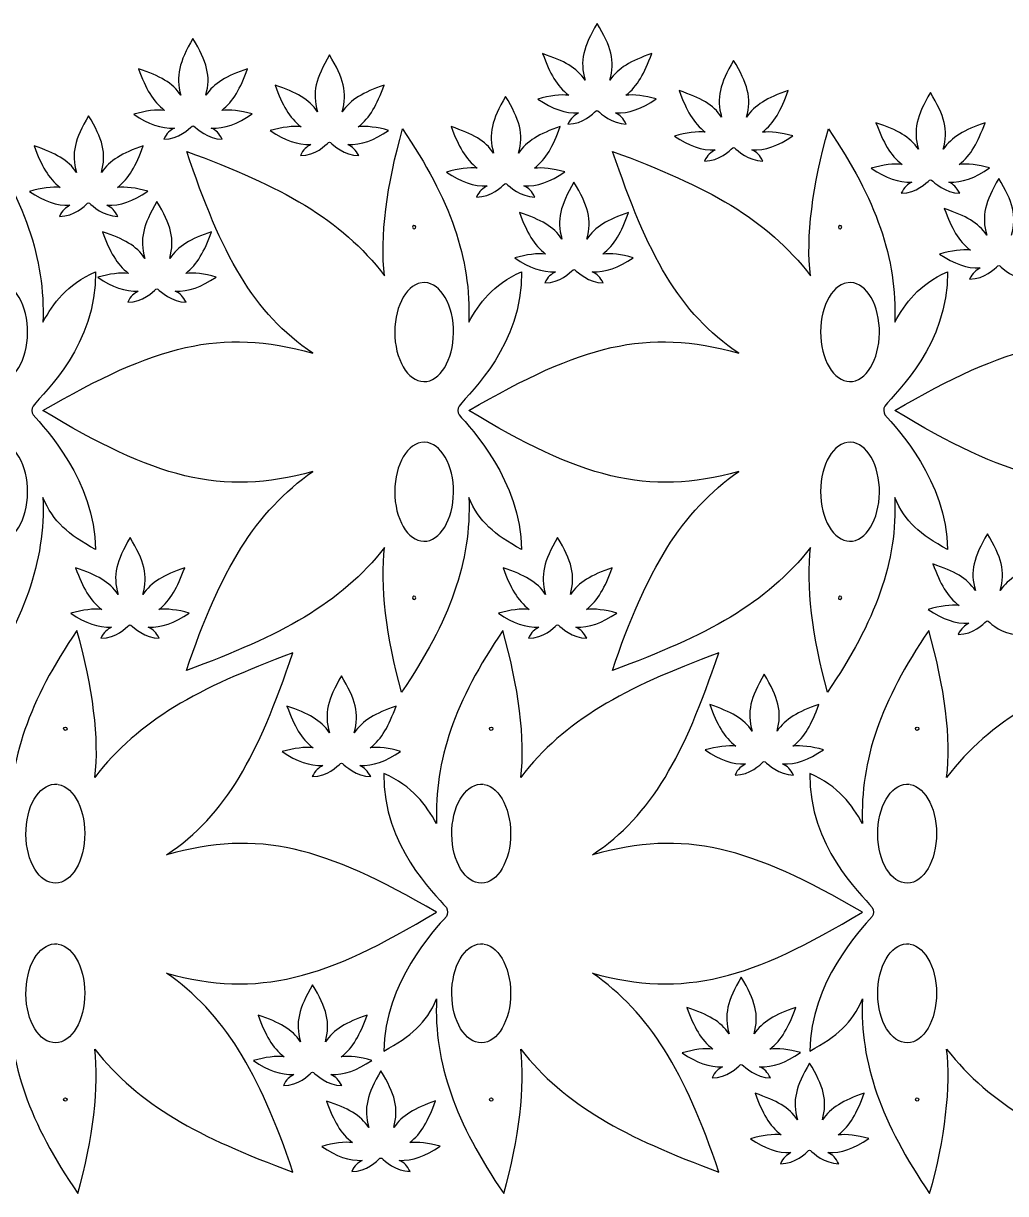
# Model space of a CAD drawing. Extents: x 21 to 5633, y 5 to 1405.
# Drawn here: x 1535 to 2710, y 5 to 1405 of the extents above; entities that cross this region are included whole.
import ezdxf

# ---------------------------------------------------------------- set-up
doc = ezdxf.new("R2010")
doc.units = 0
doc.layers.add('mascara_plano_de_corte', color=7, linetype='CONTINUOUS')

msp = doc.modelspace()

# ---------------------------------------------------------------- linework, layer by layer
at = {"layer": 'mascara_plano_de_corte', "color": 7}
for points in [[(2221.651944, 1404.779841)], [(1738.112957, 1386.677841)], [(1901.468952, 1367.076842)], [(2385.00794, 1360.541842)], [(2112.233947, 1317.494843)], [(2620.483934, 1322.115843)], [(1613.22696, 1294.392844)], [(2702.249932, 1219.431846)], [(2193.999945, 1214.810846)], [(1694.991958, 1191.709846)], [(1558.628961, 941.877852)], [(2068.229948, 941.877852)], [(2577.831936, 941.877852)], [(1662.866958, 789.795856)], [(2174.386946, 789.795856)], [(2688.604933, 794.416856)], [(1915.772952, 624.36186)], [(2029.522949, 341.967867)], [(2539.124937, 341.967867)], [(1881.210953, 254.79187)], [(2394.08194, 264.033869)], [(1962.979951, 152.107872)]]:
    msp.add_lwpolyline(points, close=True, dxfattribs=at)
for points in [[(2421.585939, 626.25986), (2421.585939, 626.25986), (2421.589939, 626.25986)], [(2475.847938, 161.349872), (2475.847938, 161.349872), (2475.847938, 161.345872)]]:
    msp.add_lwpolyline(points, dxfattribs=at)
for points in [[(2221.651944, 1404.779841), (2205.249945, 1376.408842), (2200.733945, 1360.220842), (2207.265945, 1336.865843)], [(2237.007944, 1336.865843), (2243.437944, 1359.963842), (2238.491944, 1376.967842), (2221.651944, 1404.779841)], [(1738.112957, 1386.677841), (1721.710957, 1358.306842), (1717.194957, 1342.115842), (1723.726957, 1318.759843)], [(1753.468956, 1318.759843), (1759.897956, 1341.861842), (1754.952956, 1358.865842), (1738.112957, 1386.677841)], [(1901.468952, 1367.076842), (1885.065953, 1338.705843), (1880.550953, 1322.513843), (1887.085953, 1299.158844)], [(1916.827952, 1299.158844), (1923.257952, 1322.259843), (1918.308952, 1339.259843), (1901.468952, 1367.076842)], [(2207.265945, 1336.865843), (2197.151945, 1351.967842), (2182.448945, 1359.853842), (2156.507946, 1368.615842)], [(2156.507946, 1368.615842), (2165.405946, 1344.498842), (2173.339946, 1330.021843), (2187.784945, 1318.810843)], [(2287.042943, 1368.674842), (2261.714943, 1360.115842), (2247.097944, 1351.310842), (2237.007944, 1336.865843)], [(2256.101944, 1318.810843), (2270.335943, 1329.986843), (2278.214943, 1344.740842), (2287.042943, 1368.674842)], [(2385.00794, 1360.541842), (2368.604941, 1332.170843), (2364.089941, 1315.978843), (2370.620941, 1292.623844)], [(2400.36694, 1292.623844), (2406.79294, 1315.724843), (2401.84794, 1332.724843), (2385.00794, 1360.541842)], [(1723.726957, 1318.759843), (1713.616957, 1333.865843), (1698.909958, 1341.752842), (1672.972958, 1350.513842)], [(1672.972958, 1350.513842), (1681.866958, 1326.396843), (1689.800958, 1311.916843), (1704.245957, 1300.705843)], [(1803.503955, 1350.568842), (1778.175956, 1342.013842), (1763.558956, 1333.209843), (1753.468956, 1318.759843)], [(1772.562956, 1300.705843), (1786.800955, 1311.884843), (1794.675955, 1326.634843), (1803.503955, 1350.568842)], [(1887.085953, 1299.158844), (1876.972953, 1314.259843), (1862.265953, 1322.146843), (1836.327954, 1330.912843)], [(1836.327954, 1330.912843), (1845.222954, 1306.795843), (1853.155954, 1292.314844), (1867.604953, 1281.103844)], [(1966.862951, 1330.967843), (1941.534951, 1322.408843), (1926.913952, 1313.603843), (1916.827952, 1299.158844)], [(1935.917952, 1281.103844), (1950.155951, 1292.279844), (1958.034951, 1307.033843), (1966.862951, 1330.967843)], [(2112.233947, 1317.494843), (2095.831948, 1289.123844), (2091.315948, 1272.931844), (2097.847948, 1249.576845)], [(2127.589947, 1249.576845), (2134.019947, 1272.677844), (2129.073947, 1289.677844), (2112.233947, 1317.494843)], [(2187.784945, 1318.810843), (2178.354946, 1320.088843), (2164.843946, 1318.299843), (2150.866946, 1314.302843)], [(2292.460943, 1314.541843), (2278.753943, 1318.459843), (2265.382943, 1319.947843), (2256.101944, 1318.810843)], [(2370.620941, 1292.623844), (2360.511941, 1307.728843), (2345.804941, 1315.611843), (2319.866942, 1324.377843)], [(2319.866942, 1324.377843), (2328.761942, 1300.259843), (2336.694942, 1285.779844), (2351.144941, 1274.568844)], [(2450.401939, 1324.431843), (2425.069939, 1315.873843), (2410.45294, 1307.068843), (2400.36694, 1292.623844)], [(2419.45694, 1274.568844), (2433.694939, 1285.748844), (2441.573939, 1300.498843), (2450.401939, 1324.431843)], [(2620.483934, 1322.115843), (2604.081935, 1293.744844), (2599.565935, 1277.552844), (2606.097935, 1254.197845)], [(2635.839934, 1254.197845), (2642.269934, 1277.299844), (2637.323934, 1294.299844), (2620.483934, 1322.115843)], [(1704.245957, 1300.705843), (1694.815958, 1301.982843), (1681.308958, 1300.193843), (1667.327958, 1296.201844)], [(1808.921955, 1296.439844), (1795.218955, 1300.357843), (1781.843955, 1301.845843), (1772.562956, 1300.705843)], [(2150.866946, 1314.302843), (2168.546946, 1302.275843), (2183.444945, 1297.052844), (2199.413945, 1297.634844)], [(2243.519944, 1297.634844), (2259.690944, 1296.951844), (2274.632943, 1302.420843), (2292.460943, 1314.541843)], [(1613.22696, 1294.392844), (1596.82396, 1266.021844), (1592.30896, 1249.830845), (1598.83996, 1226.474845)], [(1628.581959, 1226.474845), (1635.011959, 1249.576845), (1630.065959, 1266.576844), (1613.22696, 1294.392844)], [(1667.327958, 1296.201844), (1685.011958, 1284.174844), (1699.905958, 1278.951844), (1715.878957, 1279.533844)], [(1759.983956, 1279.533844), (1776.151956, 1278.849844), (1791.093955, 1284.314844), (1808.921955, 1296.439844)], [(2186.800945, 1284.361844), (2205.187945, 1284.252844), (2216.737945, 1297.021844), (2220.550944, 1300.107843)], [(2199.413945, 1297.634844), (2194.726945, 1294.974844), (2190.019945, 1291.717844), (2186.800945, 1284.361844)], [(2220.550944, 1300.107843), (2221.175944, 1300.537843), (2222.159944, 1300.506843), (2222.737944, 1300.107843)], [(2222.737944, 1300.107843), (2226.159944, 1297.131844), (2239.390944, 1284.537844), (2256.636944, 1284.361844)], [(2256.636944, 1284.361844), (2252.804944, 1291.306844), (2249.722944, 1294.998844), (2243.519944, 1297.634844)], [(1479.339963, 1278.529844), (1536.538962, 1194.435846), (1561.374961, 1123.584848), (1558.604961, 1047.63185)], [(1703.261957, 1266.259844), (1721.647957, 1266.146844), (1733.198957, 1278.920844), (1737.011957, 1282.002844)], [(1715.878957, 1279.533844), (1711.190957, 1276.873844), (1706.479957, 1273.615844), (1703.261957, 1266.259844)], [(1737.011957, 1282.002844), (1737.636957, 1282.431844), (1738.624957, 1282.404844), (1739.202957, 1282.002844)], [(1739.202957, 1282.002844), (1742.620956, 1279.029844), (1755.851956, 1266.431844), (1773.101956, 1266.259844)], [(1773.101956, 1266.259844), (1769.265956, 1273.205844), (1766.183956, 1276.892844), (1759.983956, 1279.533844)], [(1867.604953, 1281.103844), (1858.171954, 1282.381844), (1844.663954, 1280.592844), (1830.683954, 1276.595844)], [(1830.683954, 1276.595844), (1848.366954, 1264.568844), (1863.265953, 1259.349845), (1879.233953, 1259.931845)], [(1923.339952, 1259.931845), (1939.507952, 1259.248845), (1954.452951, 1264.713844), (1972.276951, 1276.838844)], [(1972.276951, 1276.838844), (1958.573951, 1280.752844), (1945.202951, 1282.244844), (1935.917952, 1281.103844)], [(1967.503951, 1102.943848), (1961.433951, 1147.802847), (1969.940951, 1212.045846), (1988.93795, 1278.529844)], [(1988.93795, 1278.529844), (2046.136949, 1194.435846), (2070.976948, 1123.584848), (2068.206948, 1047.63185)], [(2097.847948, 1249.576845), (2087.737948, 1264.681844), (2073.030948, 1272.568844), (2047.093949, 1281.330844)], [(2047.093949, 1281.330844), (2055.987949, 1257.213845), (2063.921948, 1242.732845), (2078.366948, 1231.521845)], [(2177.624946, 1281.384844), (2152.296946, 1272.826844), (2137.679947, 1264.021844), (2127.589947, 1249.576845)], [(2146.683946, 1231.521845), (2160.921946, 1242.701845), (2168.796946, 1257.451845), (2177.624946, 1281.384844)], [(2351.144941, 1274.568844), (2341.710941, 1275.845844), (2328.202942, 1274.056844), (2314.222942, 1270.064844)], [(2455.815939, 1270.302844), (2442.112939, 1274.217844), (2428.737939, 1275.709844), (2419.45694, 1274.568844)], [(2477.104938, 1102.943848), (2471.034938, 1147.802847), (2479.542938, 1212.045846), (2498.538938, 1278.529844)], [(2498.538938, 1278.529844), (2555.737936, 1194.435846), (2580.573935, 1123.584848), (2577.808936, 1047.63185)], [(2606.097935, 1254.197845), (2595.987935, 1269.302844), (2581.280935, 1277.185844), (2555.343936, 1285.951844)], [(2555.343936, 1285.951844), (2564.237936, 1261.834844), (2572.171936, 1247.353845), (2586.616935, 1236.142845)], [(2685.874933, 1286.006844), (2660.546933, 1277.447844), (2645.929934, 1268.642844), (2635.839934, 1254.197845)], [(2654.933934, 1236.142845), (2669.167933, 1247.318845), (2677.046933, 1262.072844), (2685.874933, 1286.006844)], [(1866.620953, 1246.658845), (1885.003953, 1246.545845), (1896.558953, 1259.314845), (1900.370952, 1262.400844)], [(1879.233953, 1259.931845), (1874.546953, 1257.271845), (1869.839953, 1254.009845), (1866.620953, 1246.658845)], [(1900.370952, 1262.400844), (1900.995952, 1262.830844), (1901.979952, 1262.802844), (1902.558952, 1262.400844)], [(1902.558952, 1262.400844), (1905.979952, 1259.424845), (1919.206952, 1246.830845), (1936.456952, 1246.658845)], [(1936.456952, 1246.658845), (1932.624952, 1253.603845), (1929.538952, 1257.291845), (1923.339952, 1259.931845)], [(2314.222942, 1270.064844), (2331.905942, 1258.037845), (2346.804941, 1252.814845), (2362.772941, 1253.396845)], [(2406.87894, 1253.396845), (2423.046939, 1252.713845), (2437.991939, 1258.177845), (2455.815939, 1270.302844)], [(1598.83996, 1226.474845), (1588.72996, 1241.580845), (1574.022961, 1249.463845), (1548.081961, 1258.228845)], [(1548.081961, 1258.228845), (1556.979961, 1234.111845), (1564.913961, 1219.631846), (1579.358961, 1208.420846)], [(1678.616958, 1258.283845), (1653.288959, 1249.724845), (1638.671959, 1240.920845), (1628.581959, 1226.474845)], [(1647.675959, 1208.420846), (1661.909958, 1219.595846), (1669.788958, 1234.349845), (1678.616958, 1258.283845)], [(1881.644953, 1010.299851), (1809.808955, 1058.38585), (1772.304956, 1128.330848), (1730.624957, 1251.693845)], [(1730.624957, 1251.693845), (1845.327954, 1209.381846), (1914.187952, 1171.650847), (1967.503951, 1102.943848)], [(2391.24194, 1010.299851), (2319.409942, 1058.38585), (2281.901943, 1128.330848), (2240.226944, 1251.693845)], [(2240.226944, 1251.693845), (2354.929941, 1209.381846), (2423.788939, 1171.650847), (2477.104938, 1102.943848)], [(2350.155941, 1240.123845), (2368.542941, 1240.009845), (2380.09394, 1252.783845), (2383.90994, 1255.865845)], [(2362.772941, 1253.396845), (2358.085941, 1250.736845), (2353.378941, 1247.478845), (2350.155941, 1240.123845)], [(2383.90994, 1255.865845), (2384.53494, 1256.295845), (2385.51994, 1256.267845), (2386.09794, 1255.865845)], [(2386.09794, 1255.865845), (2389.51994, 1252.888845), (2402.74594, 1240.295845), (2419.99594, 1240.123845)], [(2419.99594, 1240.123845), (2416.16394, 1247.068845), (2413.07794, 1250.756845), (2406.87894, 1253.396845)], [(2078.366948, 1231.521845), (2068.937948, 1232.799845), (2055.429949, 1231.009845), (2041.448949, 1227.017845)], [(2183.042945, 1227.256845), (2169.339946, 1231.170845), (2155.964946, 1232.662845), (2146.683946, 1231.521845)], [(2586.616935, 1236.142845), (2577.187936, 1237.420845), (2563.679936, 1235.631845), (2549.698936, 1231.634845)], [(2549.698936, 1231.634845), (2567.382936, 1219.611846), (2582.276935, 1214.388846), (2598.249935, 1214.970846)], [(2642.354934, 1214.970846), (2658.522934, 1214.287846), (2673.464933, 1219.752846), (2691.292933, 1231.877845)], [(2691.292933, 1231.877845), (2677.589933, 1235.791845), (2664.214933, 1237.283845), (2654.933934, 1236.142845)], [(2041.448949, 1227.017845), (2059.132949, 1214.990846), (2074.026948, 1209.767846), (2089.999948, 1210.349846)], [(2134.104947, 1210.349846), (2150.272946, 1209.666846), (2165.214946, 1215.131846), (2183.042945, 1227.256845)], [(2619.382935, 1217.439846), (2620.007934, 1217.869846), (2620.995934, 1217.842846), (2621.573934, 1217.439846)], [(2702.249932, 1219.431846), (2685.847933, 1191.056846), (2681.331933, 1174.869847), (2687.862933, 1151.513847)], [(2717.608932, 1151.513847), (2724.034932, 1174.615847), (2719.089932, 1191.615846), (2702.249932, 1219.431846)], [(1579.358961, 1208.420846), (1569.929961, 1209.697846), (1556.421961, 1207.908846), (1542.440961, 1203.912846)], [(1542.440961, 1203.912846), (1560.124961, 1191.888846), (1575.019961, 1186.666846), (1590.98796, 1187.248846)], [(1635.097959, 1187.248846), (1651.265959, 1186.564846), (1666.206958, 1192.029846), (1684.034958, 1204.154846)], [(1684.034958, 1204.154846), (1670.331958, 1208.068846), (1656.956959, 1209.560846), (1647.675959, 1208.420846)], [(2077.382948, 1197.076846), (2095.769948, 1196.963846), (2107.319947, 1209.736846), (2111.132947, 1212.818846)], [(2089.999948, 1210.349846), (2085.312948, 1207.689846), (2080.601948, 1204.431846), (2077.382948, 1197.076846)], [(2111.132947, 1212.818846), (2111.757947, 1213.248846), (2112.745947, 1213.220846), (2113.323947, 1212.818846)], [(2113.323947, 1212.818846), (2116.741947, 1209.842846), (2129.972947, 1197.248846), (2147.222946, 1197.076846)], [(2147.222946, 1197.076846), (2143.386946, 1204.021846), (2140.304946, 1207.709846), (2134.104947, 1210.349846)], [(2193.999945, 1214.810846), (2177.597946, 1186.439846), (2173.081946, 1170.248847), (2179.616946, 1146.892847)], [(2209.358945, 1146.892847), (2215.788945, 1169.994847), (2210.839945, 1186.994846), (2193.999945, 1214.810846)], [(2585.632935, 1201.697846), (2604.019935, 1201.584846), (2615.569935, 1214.353846), (2619.382935, 1217.439846)], [(2598.249935, 1214.970846), (2593.562935, 1212.310846), (2588.851935, 1209.049846), (2585.632935, 1201.697846)], [(2621.573934, 1217.439846), (2624.991934, 1214.463846), (2638.222934, 1201.869846), (2655.472934, 1201.697846)], [(2655.472934, 1201.697846), (2651.636934, 1208.642846), (2648.554934, 1212.330846), (2642.354934, 1214.970846)], [(1578.374961, 1173.974847), (1596.76196, 1173.861847), (1608.31296, 1186.631846), (1612.12496, 1189.717846)], [(1612.12496, 1189.717846), (1612.74996, 1190.146846), (1613.73396, 1190.119846), (1614.31596, 1189.717846)], [(1614.31596, 1189.717846), (1617.73396, 1186.740846), (1630.964959, 1174.146847), (1648.214959, 1173.974847)], [(1694.991958, 1191.709846), (1678.589958, 1163.334847), (1674.073958, 1147.146847), (1680.604958, 1123.791848)], [(1710.351957, 1123.791848), (1716.776957, 1146.892847), (1711.831957, 1163.892847), (1694.991958, 1191.709846)], [(1590.98796, 1187.248846), (1586.30496, 1184.588846), (1581.59396, 1181.326846), (1578.374961, 1173.974847)], [(1648.214959, 1173.974847), (1644.378959, 1180.920846), (1641.296959, 1184.607846), (1635.097959, 1187.248846)], [(2179.616946, 1146.892847), (2169.503946, 1161.998847), (2154.796946, 1169.881847), (2128.858947, 1178.646847)], [(2128.858947, 1178.646847), (2137.753947, 1154.529847), (2145.687946, 1140.049847), (2160.136946, 1128.838848)], [(2259.394944, 1178.701847), (2234.062944, 1170.142847), (2219.444945, 1161.338847), (2209.358945, 1146.892847)], [(2228.448944, 1128.838848), (2242.687944, 1140.017847), (2250.565944, 1154.767847), (2259.394944, 1178.701847)], [(2687.862933, 1151.513847), (2677.753933, 1166.615847), (2663.046933, 1174.502847), (2637.108934, 1183.267846)], [(2637.108934, 1183.267846), (2646.003934, 1159.146847), (2653.937934, 1144.670847), (2668.386933, 1133.459848)], [(2002.50795, 1163.158847), (2001.40595, 1163.045847), (2000.59795, 1162.064847), (2000.70295, 1160.959847)], [(2004.72295, 1161.318847), (2004.63295, 1162.424847), (2003.66395, 1163.248847), (2002.55895, 1163.162847)], [(2512.108937, 1163.158847), (2511.003937, 1163.045847), (2510.198937, 1162.064847), (2510.304937, 1160.959847)], [(2514.323937, 1161.318847), (2514.229937, 1162.424847), (2513.265937, 1163.248847), (2512.159937, 1163.162847)], [(1680.604958, 1123.791848), (1670.495958, 1138.892848), (1655.788959, 1146.779847), (1629.851959, 1155.545847)], [(1629.851959, 1155.545847), (1638.745959, 1131.424848), (1646.679959, 1116.947848), (1661.128958, 1105.736848)], [(1760.382956, 1155.599847), (1735.054957, 1147.041847), (1720.437957, 1138.236848), (1710.351957, 1123.791848)], [(1729.440957, 1105.736848), (1743.679956, 1116.912848), (1751.558956, 1131.666848), (1760.382956, 1155.599847)], [(2000.70295, 1160.959847), (2000.80895, 1159.853847), (2001.78495, 1159.041847), (2002.89095, 1159.142847)], [(2002.89095, 1159.142847), (2003.99595, 1159.240847), (2004.81595, 1160.213847), (2004.72295, 1161.318847)], [(2510.304937, 1160.959847), (2510.409937, 1159.853847), (2511.386937, 1159.041847), (2512.491937, 1159.142847)], [(2512.491937, 1159.142847), (2513.597937, 1159.240847), (2514.413937, 1160.213847), (2514.323937, 1161.318847)], [(2668.386933, 1133.459848), (2658.952934, 1134.736848), (2645.444934, 1132.947848), (2631.464934, 1128.951848)], [(2160.136946, 1128.838848), (2150.702946, 1130.115848), (2137.194947, 1128.326848), (2123.214947, 1124.330848)], [(2123.214947, 1124.330848), (2140.897946, 1112.306848), (2155.796946, 1107.084848), (2171.765946, 1107.666848)], [(2215.870945, 1107.666848), (2232.038944, 1106.982848), (2246.983944, 1112.447848), (2264.808943, 1124.572848)], [(2264.808943, 1124.572848), (2251.104944, 1128.486848), (2237.729944, 1129.978848), (2228.448944, 1128.838848)], [(2631.464934, 1128.951848), (2649.147934, 1116.924848), (2664.046933, 1111.705848), (2680.015933, 1112.287848)], [(1621.733959, 1107.627848), (1622.261959, 1020.18585), (1561.526961, 965.248852), (1546.858961, 947.111852)], [(1558.604961, 1047.63185), (1571.257961, 1069.924849), (1586.75796, 1092.318849), (1621.733959, 1107.627848)], [(1661.128958, 1105.736848), (1651.694959, 1107.013848), (1638.187959, 1105.224848), (1624.206959, 1101.228848)], [(1765.800956, 1101.470848), (1752.097956, 1105.384848), (1738.722957, 1106.877848), (1729.440957, 1105.736848)], [(2131.335947, 1107.627848), (2131.862947, 1020.18585), (2071.128948, 965.248852), (2056.460949, 947.111852)], [(2068.206948, 1047.63185), (2080.854948, 1069.924849), (2096.358948, 1092.318849), (2131.335947, 1107.627848)], [(2159.151946, 1094.392849), (2177.534946, 1094.279849), (2189.089945, 1107.052848), (2192.901945, 1110.134848)], [(2171.765946, 1107.666848), (2167.077946, 1105.006848), (2162.370946, 1101.744848), (2159.151946, 1094.392849)], [(2192.901945, 1110.134848), (2193.526945, 1110.564848), (2194.511945, 1110.537848), (2195.089945, 1110.134848)], [(2195.089945, 1110.134848), (2198.511945, 1107.158848), (2211.737945, 1094.564849), (2228.987944, 1094.392849)], [(2228.987944, 1094.392849), (2225.155944, 1101.338848), (2222.069944, 1105.025848), (2215.870945, 1107.666848)], [(2640.937934, 1107.627848), (2641.464934, 1020.18585), (2580.726935, 965.248852), (2566.062936, 947.111852)], [(2577.808936, 1047.63185), (2590.456935, 1069.924849), (2605.956935, 1092.318849), (2640.937934, 1107.627848)], [(2667.397933, 1099.009849), (2685.784933, 1098.900849), (2697.335933, 1111.670848), (2701.151932, 1114.756848)], [(2680.015933, 1112.287848), (2675.327933, 1109.627848), (2670.616933, 1106.365848), (2667.397933, 1099.009849)], [(2701.151932, 1114.756848), (2701.776932, 1115.185848), (2702.761932, 1115.158848), (2703.339932, 1114.756848)], [(2703.339932, 1114.756848), (2706.757932, 1111.779848), (2719.987932, 1099.185849), (2737.237932, 1099.009849)], [(1540.159961, 1040.46385), (1538.565962, 1072.912849), (1521.710962, 1097.107849), (1502.425962, 1094.623849)], [(1624.206959, 1101.228848), (1641.890959, 1089.201849), (1656.788959, 1083.982849), (1672.757958, 1084.564849)], [(1716.862957, 1084.564849), (1733.030957, 1083.877849), (1747.976956, 1089.345849), (1765.800956, 1101.470848)], [(2011.16395, 1094.494849), (1991.92595, 1091.209849), (1977.870951, 1062.385849), (1979.702951, 1029.97085)], [(2049.761949, 1040.46785), (2048.167949, 1072.916849), (2031.308949, 1097.107849), (2012.02695, 1094.623849)], [(2520.765937, 1094.494849), (2501.526937, 1091.209849), (2487.468938, 1062.385849), (2489.300938, 1029.97085)], [(2559.362936, 1040.46385), (2557.769936, 1072.912849), (2540.909936, 1097.107849), (2521.628937, 1094.623849)], [(1660.140958, 1071.287849), (1678.526958, 1071.177849), (1690.077958, 1083.947849), (1693.894958, 1087.033849)], [(1672.757958, 1084.564849), (1668.069958, 1081.904849), (1663.358958, 1078.642849), (1660.140958, 1071.287849)], [(1693.894958, 1087.033849), (1694.519958, 1087.463849), (1695.503958, 1087.435849), (1696.081958, 1087.033849)], [(1696.081958, 1087.033849), (1699.499958, 1084.056849), (1712.729957, 1071.463849), (1729.979957, 1071.287849)], [(1729.979957, 1071.287849), (1726.147957, 1078.236849), (1723.062957, 1081.924849), (1716.862957, 1084.564849)], [(1508.226962, 976.599852), (1527.491962, 979.486852), (1541.757961, 1008.013851), (1540.159961, 1040.46385)], [(1558.628961, 941.877852), (1693.565958, 1019.888851), (1770.562956, 1041.36985), (1881.644953, 1010.299851)], [(2017.82795, 976.599852), (2037.093949, 979.486852), (2051.354949, 1008.013851), (2049.761949, 1040.46785)], [(2068.229948, 941.877852), (2203.167945, 1019.888851), (2280.163943, 1041.36985), (2391.24194, 1010.299851)], [(2527.429937, 976.599852), (2546.690936, 979.486852), (2560.956936, 1008.013851), (2559.362936, 1040.46385)], [(2577.831936, 941.877852), (2712.769932, 1019.888851), (2789.76593, 1041.36985), (2900.843927, 1010.299851)], [(1979.702951, 1029.97085), (1981.53495, 997.556851), (1998.56595, 973.717852), (2017.82795, 976.599852)], [(2489.300938, 1029.97085), (2491.132938, 997.556851), (2508.167937, 973.717852), (2527.429937, 976.599852)], [(1546.858961, 947.111852), (1544.812961, 944.138852), (1544.948961, 939.451853), (1546.858961, 936.701853)], [(1881.644953, 868.842854), (1771.772956, 838.267855), (1690.913958, 861.795854), (1558.628961, 941.877852)], [(2056.460949, 947.111852), (2054.413949, 944.138852), (2054.550949, 939.451853), (2056.460949, 936.701853)], [(2391.24194, 868.842854), (2281.374943, 838.267855), (2200.515945, 861.795854), (2068.229948, 941.877852)], [(2566.062936, 947.111852), (2564.011936, 944.138852), (2564.147936, 939.451853), (2566.062936, 936.701853)], [(2900.843927, 868.842854), (2790.97693, 838.267855), (2710.116932, 861.795854), (2577.831936, 941.877852)], [(1546.858961, 936.701853), (1561.011961, 920.435853), (1620.905959, 857.517855), (1621.733959, 775.482857)], [(2056.460949, 936.701853), (2070.608948, 920.435853), (2130.507947, 857.517855), (2131.335947, 775.482857)], [(2566.062936, 936.701853), (2580.210935, 920.435853), (2640.108934, 857.517855), (2640.937934, 775.482857)], [(1540.159961, 849.513855), (1538.565962, 881.963854), (1521.710962, 906.154853), (1502.425962, 903.670853)], [(2011.16395, 903.541853), (1991.92595, 900.256853), (1977.870951, 871.431854), (1979.702951, 839.017855)], [(2049.761949, 849.513855), (2048.167949, 881.963854), (2031.308949, 906.154853), (2012.02695, 903.670853)], [(2520.765937, 903.541853), (2501.526937, 900.256853), (2487.468938, 871.431854), (2489.300938, 839.017855)], [(2559.362936, 849.513855), (2557.769936, 881.963854), (2540.909936, 906.154853), (2521.628937, 903.670853)], [(1730.362957, 630.88186), (1771.062956, 751.342857), (1812.933955, 820.861855), (1881.644953, 868.842854)], [(2239.960944, 630.88186), (2280.659943, 751.342857), (2322.534942, 820.861855), (2391.24194, 868.842854)], [(1508.226962, 785.646856), (1527.491962, 788.533856), (1541.757961, 817.064856), (1540.159961, 849.513855)], [(2017.82795, 785.646856), (2037.093949, 788.533856), (2051.354949, 817.064856), (2049.761949, 849.513855)], [(2527.429937, 785.646856), (2546.690936, 788.533856), (2560.956936, 817.064856), (2559.362936, 849.513855)], [(1558.604961, 837.865855), (1561.858961, 760.967857), (1535.862962, 689.896859), (1478.198963, 605.119861)], [(1621.733959, 775.482857), (1588.69896, 793.713856), (1571.159961, 808.381856), (1558.604961, 837.865855)], [(1979.702951, 839.017855), (1981.53495, 806.603856), (1998.56595, 782.763856), (2017.82795, 785.646856)], [(2068.206948, 837.865855), (2071.456948, 760.967857), (2045.460949, 689.896859), (1987.79695, 605.119861)], [(2131.335947, 775.482857), (2098.300948, 793.713856), (2080.757948, 808.381856), (2068.206948, 837.865855)], [(2489.300938, 839.017855), (2491.132938, 806.603856), (2508.167937, 782.763856), (2527.429937, 785.646856)], [(2577.808936, 837.865855), (2581.058935, 760.967857), (2555.062936, 689.896859), (2497.397938, 605.119861)], [(2640.937934, 775.482857), (2607.901935, 793.713856), (2590.358935, 808.381856), (2577.808936, 837.865855)], [(1662.866958, 789.795856), (1646.464959, 761.424857), (1641.948959, 745.232857), (1648.479959, 721.877858)], [(1678.222958, 721.877858), (1684.651958, 744.978857), (1679.706958, 761.982857), (1662.866958, 789.795856)], [(2174.386946, 789.795856), (2157.983946, 761.424857), (2153.464946, 745.232857), (2159.999946, 721.877858)], [(2189.741945, 721.877858), (2196.171945, 744.978857), (2191.222945, 761.982857), (2174.386946, 789.795856)], [(2688.604933, 794.416856), (2672.202933, 766.045857), (2667.687933, 749.853857), (2674.218933, 726.498858)], [(2703.964932, 726.498858), (2710.390932, 749.599857), (2705.444932, 766.599857), (2688.604933, 794.416856)], [(1967.503951, 778.045857), (1914.347952, 710.330858), (1844.187954, 672.865859), (1730.362957, 630.88186)], [(1987.79695, 605.119861), (1969.175951, 670.291859), (1962.089951, 733.896858), (1967.503951, 778.045857)], [(2477.104938, 778.045857), (2423.948939, 710.330858), (2353.788941, 672.865859), (2239.960944, 630.88186)], [(2497.397938, 605.119861), (2478.776938, 670.291859), (2471.690938, 733.896858), (2477.104938, 778.045857)], [(2674.218933, 726.498858), (2664.108933, 741.603857), (2649.401934, 749.486857), (2623.464934, 758.252857)], [(2623.464934, 758.252857), (2632.358934, 734.134858), (2640.292934, 719.654858), (2654.741934, 708.443858)], [(2753.999931, 758.306857), (2728.667932, 749.748857), (2714.050932, 740.943857), (2703.964932, 726.498858)], [(1648.479959, 721.877858), (1638.370959, 736.982858), (1623.663959, 744.869857), (1597.72296, 753.631857)], [(1597.72296, 753.631857), (1606.62096, 729.513858), (1614.55496, 715.033858), (1628.999959, 703.822858)], [(1728.257957, 753.685857), (1702.929957, 745.131857), (1688.312958, 736.326858), (1678.222958, 721.877858)], [(1697.315958, 703.822858), (1711.550957, 715.002858), (1719.429957, 729.752858), (1728.257957, 753.685857)], [(2159.999946, 721.877858), (2149.886946, 736.982858), (2135.183947, 744.869857), (2109.241947, 753.631857)], [(2109.241947, 753.631857), (2118.140947, 729.513858), (2126.073947, 715.033858), (2140.519946, 703.822858)], [(2239.776944, 753.685857), (2214.448945, 745.131857), (2199.831945, 736.326858), (2189.741945, 721.877858)], [(2208.831945, 703.822858), (2223.069944, 715.002858), (2230.948944, 729.752858), (2239.776944, 753.685857)], [(2002.50795, 719.670858), (2001.40595, 719.560858), (2000.59795, 718.576858), (2000.70295, 717.470858)], [(2000.70295, 717.470858), (2000.80895, 716.369858), (2001.78495, 715.556858), (2002.89095, 715.654858)], [(2004.72295, 717.830858), (2004.63295, 718.935858), (2003.66395, 719.760858), (2002.55895, 719.674858)], [(2002.89095, 715.654858), (2003.99595, 715.752858), (2004.81595, 716.724858), (2004.72295, 717.830858)], [(2512.108937, 719.670858), (2511.003937, 719.560858), (2510.198937, 718.576858), (2510.304937, 717.470858)], [(2510.304937, 717.470858), (2510.409937, 716.369858), (2511.386937, 715.556858), (2512.491937, 715.654858)], [(2514.323937, 717.830858), (2514.229937, 718.935858), (2513.265937, 719.760858), (2512.159937, 719.674858)], [(2512.491937, 715.654858), (2513.597937, 715.752858), (2514.413937, 716.724858), (2514.323937, 717.830858)], [(1628.999959, 703.822858), (1619.56996, 705.099858), (1606.06296, 703.310858), (1592.08196, 699.318859)], [(1733.675957, 699.556859), (1719.972957, 703.474858), (1706.597957, 704.963858), (1697.315958, 703.822858)], [(2140.519946, 703.822858), (2131.085947, 705.099858), (2117.577947, 703.310858), (2103.601947, 699.318859)], [(2245.194944, 699.556859), (2231.487944, 703.474858), (2218.116945, 704.963858), (2208.831945, 703.822858)], [(2654.741934, 708.443858), (2645.308934, 709.720858), (2631.800934, 707.931858), (2617.819935, 703.939858)], [(2617.819935, 703.939858), (2635.503934, 691.912859), (2650.401934, 686.689859), (2666.370933, 687.271859)], [(1592.08196, 699.318859), (1609.76596, 687.291859), (1624.659959, 682.068859), (1640.628959, 682.650859)], [(1684.737958, 682.650859), (1700.905957, 681.967859), (1715.847957, 687.431859), (1733.675957, 699.556859)], [(2103.601947, 699.318859), (2121.280947, 687.291859), (2136.179947, 682.068859), (2152.147946, 682.650859)], [(2196.253945, 682.650859), (2212.425945, 681.967859), (2227.366944, 687.431859), (2245.194944, 699.556859)], [(2653.753934, 673.998859), (2672.140933, 673.884859), (2683.690933, 686.658859), (2687.507933, 689.740859)], [(2666.370933, 687.271859), (2661.683933, 684.611859), (2656.972934, 681.353859), (2653.753934, 673.998859)], [(2687.507933, 689.740859), (2688.132933, 690.170859), (2689.116933, 690.142859), (2689.694933, 689.740859)], [(2689.694933, 689.740859), (2693.112933, 686.763859), (2706.343932, 674.170859), (2723.593932, 673.998859)], [(1599.21096, 678.619859), (1542.011961, 594.521861), (1517.175962, 523.670863), (1519.944962, 447.720865)], [(1620.644959, 503.033863), (1626.718959, 547.888862), (1618.21096, 612.131861), (1599.21096, 678.619859)], [(1628.015959, 669.377859), (1646.401959, 669.263859), (1657.952959, 682.037859), (1661.765958, 685.119859)], [(1640.628959, 682.650859), (1635.944959, 679.990859), (1631.233959, 676.732859), (1628.015959, 669.377859)], [(1661.765958, 685.119859), (1662.390958, 685.549859), (1663.374958, 685.521859), (1663.956958, 685.119859)], [(1663.956958, 685.119859), (1667.374958, 682.146859), (1680.604958, 669.552859), (1697.854958, 669.377859)], [(1697.854958, 669.377859), (1694.019958, 676.322859), (1690.937958, 680.009859), (1684.737958, 682.650859)], [(2108.812947, 678.619859), (2051.612949, 594.521861), (2026.776949, 523.670863), (2029.546949, 447.720865)], [(2130.245947, 503.033863), (2136.319947, 547.888862), (2127.812947, 612.131861), (2108.812947, 678.619859)], [(2139.534947, 669.377859), (2157.921946, 669.263859), (2169.472946, 682.037859), (2173.284946, 685.119859)], [(2152.147946, 682.650859), (2147.460946, 679.990859), (2142.753946, 676.732859), (2139.534947, 669.377859)], [(2173.284946, 685.119859), (2173.909946, 685.549859), (2174.894946, 685.521859), (2175.472946, 685.119859)], [(2175.472946, 685.119859), (2178.894946, 682.146859), (2192.124945, 669.552859), (2209.370945, 669.377859)], [(2209.370945, 669.377859), (2205.538945, 676.322859), (2202.452945, 680.009859), (2196.253945, 682.650859)], [(2618.413935, 678.619859), (2561.214936, 594.521861), (2536.378937, 523.670863), (2539.144937, 447.720865)], [(2639.847934, 503.033863), (2645.917934, 547.888862), (2637.413934, 612.131861), (2618.413935, 678.619859)], [(1857.526954, 651.77986), (1742.823956, 609.470861), (1673.964958, 571.740862), (1620.644959, 503.033863)], [(1706.507957, 410.384866), (1778.343956, 458.474865), (1815.847955, 528.416863), (1857.526954, 651.77986)], [(2367.128941, 651.77986), (2252.425944, 609.470861), (2183.562945, 571.740862), (2130.245947, 503.033863)], [(2216.108945, 410.384866), (2287.944943, 458.474865), (2325.448942, 528.416863), (2367.128941, 651.77986)], [(2876.729928, 651.77986), (2762.022931, 609.470861), (2693.163933, 571.740862), (2639.847934, 503.033863)], [(1915.772952, 624.36186), (1899.370953, 595.986861), (1894.854953, 579.799862), (1901.386952, 556.443862)], [(1931.132952, 556.443862), (1937.558952, 579.545862), (1932.612952, 596.545861), (1915.772952, 624.36186)], [(2421.589939, 626.25986), (2405.18394, 597.888861), (2400.66794, 581.701861), (2407.20294, 558.345862)], [(2436.944939, 558.345862), (2443.374939, 581.443861), (2438.425939, 598.447861), (2421.585939, 626.25986)], [(1901.386952, 556.443862), (1891.276953, 571.545862), (1876.569953, 579.431862), (1850.632954, 588.197861)], [(1850.632954, 588.197861), (1859.526954, 564.076862), (1867.460953, 549.599862), (1881.905953, 538.388863)], [(1981.16395, 588.252861), (1955.835951, 579.693862), (1941.218951, 570.888862), (1931.132952, 556.443862)], [(1950.222951, 538.388863), (1964.460951, 549.564862), (1972.335951, 564.318862), (1981.16395, 588.252861)], [(2407.20294, 558.345862), (2397.08994, 573.447862), (2382.38294, 581.334861), (2356.444941, 590.095861)], [(2356.444941, 590.095861), (2365.339941, 565.978862), (2373.272941, 551.502862), (2387.72294, 540.291862)], [(2486.979938, 590.154861), (2461.651938, 581.595861), (2447.030939, 572.791862), (2436.944939, 558.345862)], [(2456.034939, 540.291862), (2470.272938, 551.467862), (2478.151938, 566.220862), (2486.979938, 590.154861)], [(1585.26196, 559.228862), (1584.15596, 559.326862), (1583.33596, 560.299862), (1583.42996, 561.404862)], [(1583.42996, 561.404862), (1583.51996, 562.509862), (1584.48796, 563.334862), (1585.59396, 563.252862)], [(1587.44896, 561.049862), (1587.34396, 559.943862), (1586.36696, 559.131862), (1585.26196, 559.228862)], [(1585.64496, 563.244862), (1586.74596, 563.134862), (1587.55496, 562.150862), (1587.44896, 561.049862)], [(2094.862948, 559.228862), (2093.757948, 559.326862), (2092.937948, 560.299862), (2093.030948, 561.404862)], [(2093.030948, 561.404862), (2093.120948, 562.509862), (2094.089948, 563.334862), (2095.194948, 563.252862)], [(2097.050948, 561.049862), (2096.944948, 559.943862), (2095.968948, 559.131862), (2094.862948, 559.228862)], [(2095.245948, 563.244862), (2096.347948, 563.134862), (2097.155948, 562.150862), (2097.050948, 561.049862)], [(2604.464935, 559.228862), (2603.358935, 559.326862), (2602.538935, 560.299862), (2602.628935, 561.404862)], [(2602.628935, 561.404862), (2602.722935, 562.509862), (2603.687935, 563.334862), (2604.796935, 563.252862)], [(2606.651935, 561.049862), (2606.546935, 559.943862), (2605.565935, 559.131862), (2604.464935, 559.228862)], [(2604.843935, 563.244862), (2605.948935, 563.134862), (2606.753935, 562.150862), (2606.651935, 561.049862)], [(1881.905953, 538.388863), (1872.476953, 539.666863), (1858.968954, 537.877863), (1844.987954, 533.881863)], [(1844.987954, 533.881863), (1862.671953, 521.853863), (1877.565953, 516.634863), (1893.538953, 517.213863)], [(1937.644952, 517.213863), (1953.812951, 516.529863), (1968.757951, 521.998863), (1986.58195, 534.123863)], [(1986.58195, 534.123863), (1972.878951, 538.037863), (1959.503951, 539.529863), (1950.222951, 538.388863)], [(2387.72294, 540.291862), (2378.288941, 541.568862), (2364.780941, 539.779863), (2350.800941, 535.783863)], [(2350.800941, 535.783863), (2368.483941, 523.756863), (2383.38294, 518.533863), (2399.35194, 519.115863)], [(2443.456939, 519.115863), (2459.624939, 518.431863), (2474.569938, 523.900863), (2492.394938, 536.021863)], [(2492.394938, 536.021863), (2478.690938, 539.939863), (2465.319938, 541.427862), (2456.034939, 540.291862)], [(1880.921953, 503.939863), (1899.308953, 503.830863), (1910.858952, 516.599863), (1914.671952, 519.685863)], [(1914.671952, 519.685863), (1915.296952, 520.115863), (1916.284952, 520.088863), (1916.862952, 519.685863)], [(1916.862952, 519.685863), (1920.280952, 516.709863), (1933.511952, 504.115863), (1950.761951, 503.939863)], [(2386.73794, 505.842863), (2405.12094, 505.732863), (2416.67594, 518.502863), (2420.487939, 521.588863)], [(2399.35194, 519.115863), (2394.66394, 516.455863), (2389.95694, 513.197863), (2386.73794, 505.842863)], [(2420.487939, 521.588863), (2421.112939, 522.017863), (2422.097939, 521.986863), (2422.675939, 521.588863)], [(2422.675939, 521.588863), (2426.097939, 518.611863), (2439.323939, 506.017863), (2456.573939, 505.842863)], [(2456.573939, 505.842863), (2452.741939, 512.787863), (2449.655939, 516.478863), (2443.456939, 519.115863)], [(1893.538953, 517.213863), (1888.851953, 514.556863), (1884.140953, 511.295863), (1880.921953, 503.939863)], [(1950.761951, 503.939863), (1946.925951, 510.888863), (1943.843951, 514.576863), (1937.644952, 517.213863)], [(1966.417951, 507.717863), (1965.890951, 420.275865), (2026.624949, 365.334867), (2041.292949, 347.197867)], [(2029.546949, 447.720865), (2016.89495, 470.009864), (2001.39495, 492.404864), (1966.417951, 507.717863)], [(2476.015938, 507.717863), (2475.487938, 420.275865), (2536.226937, 365.334867), (2550.894936, 347.197867)], [(2539.144937, 447.720865), (2526.495937, 470.009864), (2510.995937, 492.408864), (2476.015938, 507.717863)], [(1538.390962, 440.552865), (1539.983962, 473.002864), (1556.839961, 497.193864), (1576.124961, 494.709864)], [(1576.987961, 494.580864), (1596.22696, 491.295864), (1610.28096, 462.474864), (1608.44896, 430.060865)], [(2047.991949, 440.552865), (2049.585949, 473.002864), (2066.440948, 497.193864), (2085.726948, 494.709864)], [(2086.585948, 494.580864), (2105.827947, 491.295864), (2119.882947, 462.474864), (2118.050947, 430.060865)], [(2557.589936, 440.552865), (2559.187936, 473.002864), (2576.042936, 497.193864), (2595.323935, 494.709864)], [(2596.187935, 494.580864), (2615.429935, 491.295864), (2629.483934, 462.474864), (2627.651934, 430.060865)], [(1570.323961, 376.689867), (1551.058961, 379.572867), (1536.792962, 408.103866), (1538.390962, 440.552865)], [(2029.522949, 341.967867), (1894.585953, 419.974866), (1817.589955, 441.455865), (1706.507957, 410.384866)], [(2079.921948, 376.689867), (2060.659948, 379.572867), (2046.394949, 408.103866), (2047.991949, 440.552865)], [(2539.124937, 341.967867), (2404.18794, 419.974866), (2327.190942, 441.455865), (2216.108945, 410.384866)], [(2589.522935, 376.689867), (2570.261936, 379.572867), (2555.995936, 408.103866), (2557.589936, 440.552865)], [(1608.44896, 430.060865), (1606.61696, 397.646866), (1589.58596, 373.802867), (1570.323961, 376.689867)], [(2118.050947, 430.060865), (2116.218947, 397.646866), (2099.187948, 373.802867), (2079.921948, 376.689867)], [(2627.651934, 430.060865), (2625.819934, 397.646866), (2608.788935, 373.802867), (2589.522935, 376.689867)], [(1706.507957, 268.927869), (1816.378955, 238.35387), (1897.237953, 261.881869), (2029.522949, 341.967867)], [(2041.292949, 336.791868), (2027.140949, 320.521868), (1967.245951, 257.60387), (1966.417951, 175.568872)], [(2041.292949, 347.197867), (2043.339949, 344.228867), (2043.202949, 339.541868), (2041.292949, 336.791868)], [(2216.108945, 268.927869), (2325.976942, 238.35387), (2406.83994, 261.881869), (2539.124937, 341.967867)], [(2550.894936, 336.791868), (2536.741937, 320.521868), (2476.847938, 257.60387), (2476.015938, 175.568872)], [(2550.894936, 347.197867), (2552.940936, 344.228867), (2552.804936, 339.541868), (2550.894936, 336.791868)], [(1538.390962, 249.59987), (1539.983962, 282.049869), (1556.839961, 306.240868), (1576.124961, 303.756868)], [(1576.987961, 303.627868), (1596.22696, 300.342868), (1610.28096, 271.521869), (1608.44896, 239.10787)], [(2047.991949, 249.59987), (2049.585949, 282.049869), (2066.440948, 306.240868), (2085.726948, 303.756868)], [(2086.585948, 303.627868), (2105.827947, 300.342868), (2119.882947, 271.521869), (2118.050947, 239.10787)], [(2557.589936, 249.59987), (2559.187936, 282.049869), (2576.042936, 306.240868), (2595.323935, 303.756868)], [(2596.187935, 303.627868), (2615.429935, 300.342868), (2629.483934, 271.521869), (2627.651934, 239.10787)], [(1857.788954, 30.967875), (1817.089955, 151.427872), (1775.218956, 220.95187), (1706.507957, 268.927869)], [(2367.390941, 30.967875), (2326.690942, 151.427872), (2284.815943, 220.95187), (2216.108945, 268.927869)], [(1881.210953, 254.79187), (1864.808953, 226.42087), (1860.292953, 210.228871), (1866.823953, 186.873871)], [(1896.569953, 186.873871), (1902.995952, 209.974871), (1898.050953, 226.97487), (1881.210953, 254.79187)], [(2394.08194, 264.033869), (2377.679941, 235.65887), (2373.163941, 219.470871), (2379.694941, 196.115871)], [(2409.43794, 196.115871), (2415.86694, 219.217871), (2410.92194, 236.21787), (2394.08194, 264.033869)], [(1519.944962, 237.95587), (1516.690962, 161.056872), (1542.690961, 89.986874), (1600.35196, 5.205876)], [(1570.323961, 185.736871), (1551.058961, 188.619871), (1536.792962, 217.150871), (1538.390962, 249.59987)], [(1608.44896, 239.10787), (1606.61696, 206.693871), (1589.58596, 182.849871), (1570.323961, 185.736871)], [(1966.417951, 175.568872), (1999.45295, 193.802871), (2016.99195, 208.470871), (2029.546949, 237.95587)], [(2029.546949, 237.95587), (2026.292949, 161.056872), (2052.288949, 89.986874), (2109.952947, 5.205876)], [(2079.921948, 185.736871), (2060.659948, 188.619871), (2046.394949, 217.150871), (2047.991949, 249.59987)], [(2118.050947, 239.10787), (2116.218947, 206.693871), (2099.187948, 182.849871), (2079.921948, 185.736871)], [(2476.015938, 175.568872), (2509.050937, 193.802871), (2526.593937, 208.470871), (2539.144937, 237.95587)], [(2539.144937, 237.95587), (2535.894937, 161.056872), (2561.890936, 89.986874), (2619.554935, 5.205876)], [(2589.522935, 185.736871), (2570.261936, 188.619871), (2555.995936, 217.150871), (2557.589936, 249.59987)], [(2627.651934, 239.10787), (2625.819934, 206.693871), (2608.788935, 182.849871), (2589.522935, 185.736871)], [(2379.694941, 196.115871), (2369.585941, 211.217871), (2354.878941, 219.103871), (2328.940942, 227.86987)], [(2328.940942, 227.86987), (2337.835942, 203.748871), (2345.769941, 189.271871), (2360.214941, 178.060872)], [(2459.472939, 227.92487), (2434.144939, 219.365871), (2419.52694, 210.560871), (2409.43794, 196.115871)], [(2428.530939, 178.060872), (2442.769939, 189.236871), (2450.644939, 203.990871), (2459.472939, 227.92487)], [(1866.823953, 186.873871), (1856.714954, 201.978871), (1842.007954, 209.861871), (1816.069955, 218.627871)], [(1816.069955, 218.627871), (1824.964954, 194.509871), (1832.897954, 180.029871), (1847.347954, 168.818872)], [(1946.604951, 218.681871), (1921.272952, 210.123871), (1906.655952, 201.318871), (1896.569953, 186.873871)], [(1915.659952, 168.818872), (1929.897952, 179.998872), (1937.776952, 194.748871), (1946.604951, 218.681871)], [(1600.35196, 5.205876), (1618.97696, 70.381874), (1626.062959, 133.986873), (1620.644959, 178.131872)], [(1620.644959, 178.131872), (1673.804958, 110.420873), (1743.964956, 72.951874), (1857.788954, 30.967875)], [(1847.347954, 168.818872), (1837.913954, 170.095872), (1824.405954, 168.306872), (1810.425955, 164.314872)], [(1952.019951, 164.552872), (1938.315952, 168.467872), (1924.940952, 169.959872), (1915.659952, 168.818872)], [(2109.952947, 5.205876), (2128.577947, 70.381874), (2135.663947, 133.986873), (2130.245947, 178.131872)], [(2130.245947, 178.131872), (2183.405945, 110.420873), (2253.565944, 72.951874), (2367.390941, 30.967875)], [(2360.214941, 178.060872), (2350.784941, 179.338872), (2337.276942, 177.549872), (2323.296942, 173.552872)], [(2323.296942, 173.552872), (2340.979941, 161.525872), (2355.874941, 156.302872), (2371.847941, 156.884872)], [(2415.95294, 156.884872), (2432.120939, 156.201872), (2447.062939, 161.670872), (2464.890938, 173.795872)], [(2464.890938, 173.795872), (2451.187939, 177.709872), (2437.812939, 179.197872), (2428.530939, 178.060872)], [(2619.554935, 5.205876), (2638.179934, 70.381874), (2645.265934, 133.986873), (2639.847934, 178.131872)], [(2639.847934, 178.131872), (2693.007933, 110.420873), (2763.167931, 72.951874), (2876.991928, 30.967875)], [(1810.425955, 164.314872), (1828.108954, 152.287872), (1843.007954, 147.064872), (1858.976954, 147.646872)], [(1903.081952, 147.646872), (1919.249952, 146.963872), (1934.194952, 152.427872), (1952.019951, 164.552872)], [(2359.229941, 143.611872), (2377.616941, 143.502872), (2389.16794, 156.271872), (2392.97994, 159.357872)], [(2371.847941, 156.884872), (2367.159941, 154.228872), (2362.448941, 150.967872), (2359.229941, 143.611872)], [(2392.97994, 159.357872), (2393.60494, 159.787872), (2394.59394, 159.759872), (2395.17194, 159.357872)], [(2395.17194, 159.357872), (2398.58994, 156.381872), (2411.81994, 143.787872), (2429.069939, 143.611872)], [(2429.069939, 143.611872), (2425.233939, 150.560872), (2422.151939, 154.248872), (2415.95294, 156.884872)], [(2475.847938, 161.345872), (2459.444939, 132.974873), (2454.929939, 116.787873), (2461.460938, 93.431874)], [(2491.206938, 93.431874), (2497.632938, 116.529873), (2492.687938, 133.533873), (2475.847938, 161.349872)], [(1846.358954, 134.373873), (1864.745953, 134.259873), (1876.300953, 147.033872), (1880.112953, 150.115872)], [(1858.976954, 147.646872), (1854.288954, 144.986872), (1849.581954, 141.724872), (1846.358954, 134.373873)], [(1880.112953, 150.115872), (1880.737953, 150.545872), (1881.722953, 150.517872), (1882.300953, 150.115872)], [(1882.300953, 150.115872), (1885.722953, 147.138872), (1898.948953, 134.545873), (1916.198952, 134.373873)], [(1916.198952, 134.373873), (1912.366952, 141.318872), (1909.280952, 145.006872), (1903.081952, 147.646872)], [(1962.979951, 152.107872), (1946.577951, 123.736873), (1942.058951, 107.545873), (1948.593951, 84.189874)], [(1978.335951, 84.189874), (1984.76595, 107.291873), (1979.815951, 124.291873), (1962.979951, 152.107872)], [(1585.26196, 115.740873), (1584.15596, 115.838873), (1583.33596, 116.810873), (1583.42996, 117.916873)], [(1583.42996, 117.916873), (1583.51996, 119.021873), (1584.48796, 119.849873), (1585.59396, 119.763873)], [(1587.44896, 117.560873), (1587.34396, 116.455873), (1586.36696, 115.642873), (1585.26196, 115.740873)], [(1585.64496, 119.759873), (1586.74596, 119.646873), (1587.55496, 118.666873), (1587.44896, 117.560873)], [(1948.593951, 84.189874), (1938.479952, 99.295874), (1923.776952, 107.177873), (1897.835953, 115.943873)], [(1897.835953, 115.943873), (1906.733952, 91.826874), (1914.667952, 77.345874), (1929.112952, 66.134874)], [(2028.370949, 115.998873), (2003.04295, 107.439873), (1988.42595, 98.634874), (1978.335951, 84.189874)], [(1997.42595, 66.134874), (2011.66395, 77.310874), (2019.54295, 92.064874), (2028.370949, 115.998873)], [(2094.862948, 115.740873), (2093.757948, 115.838873), (2092.937948, 116.810873), (2093.030948, 117.916873)], [(2093.030948, 117.916873), (2093.120948, 119.021873), (2094.089948, 119.849873), (2095.194948, 119.763873)], [(2097.050948, 117.560873), (2096.944948, 116.455873), (2095.968948, 115.642873), (2094.862948, 115.740873)], [(2095.245948, 119.759873), (2096.347948, 119.646873), (2097.155948, 118.666873), (2097.050948, 117.560873)], [(2461.460938, 93.431874), (2451.351939, 108.533873), (2436.644939, 116.420873), (2410.70694, 125.181873)], [(2410.70694, 125.181873), (2419.60194, 101.064873), (2427.534939, 86.588874), (2441.983939, 75.377874)], [(2541.241936, 125.240873), (2515.909937, 116.681873), (2501.292937, 107.877873), (2491.206938, 93.431874)], [(2510.296937, 75.377874), (2524.534937, 86.552874), (2532.413937, 101.306873), (2541.241936, 125.240873)], [(2604.464935, 115.740873), (2603.358935, 115.838873), (2602.538935, 116.810873), (2602.628935, 117.916873)], [(2602.628935, 117.916873), (2602.722935, 119.021873), (2603.687935, 119.849873), (2604.796935, 119.763873)], [(2606.651935, 117.560873), (2606.546935, 116.455873), (2605.565935, 115.642873), (2604.464935, 115.740873)], [(2604.843935, 119.759873), (2605.948935, 119.646873), (2606.753935, 118.666873), (2606.651935, 117.560873)], [(2441.983939, 75.377874), (2432.550939, 76.654874), (2419.04294, 74.865874), (2405.06294, 70.869874)], [(2405.06294, 70.869874), (2422.745939, 58.842875), (2437.644939, 53.619875), (2453.612939, 54.201875)], [(2497.718938, 54.201875), (2513.886937, 53.517875), (2528.831937, 58.986875), (2546.655936, 71.107874)], [(2546.655936, 71.107874), (2532.952937, 75.025874), (2519.577937, 76.513874), (2510.296937, 75.377874)], [(1929.112952, 66.134874), (1919.679952, 67.412874), (1906.171952, 65.623874), (1892.194953, 61.627874)], [(1892.194953, 61.627874), (1909.874952, 49.603875), (1924.772952, 44.381875), (1940.741951, 44.963875)], [(1984.84795, 44.963875), (2001.01995, 44.279875), (2015.96095, 49.744875), (2033.788949, 61.869874)], [(2033.788949, 61.869874), (2020.081949, 65.783874), (2006.71095, 67.275874), (1997.42595, 66.134874)], [(2440.995939, 40.927875), (2459.382939, 40.818875), (2470.937938, 53.588875), (2474.749938, 56.674875)], [(2474.749938, 56.674875), (2475.374938, 57.103875), (2476.358938, 57.072875), (2476.937938, 56.674875)], [(2476.937938, 56.674875), (2480.358938, 53.697875), (2493.585938, 41.103875), (2510.835937, 40.927875)], [(1928.128952, 31.689875), (1946.515951, 31.576875), (1958.065951, 44.345875), (1961.878951, 47.431875)], [(1940.741951, 44.963875), (1936.054952, 42.302875), (1931.347952, 39.041875), (1928.128952, 31.689875)], [(1961.878951, 47.431875), (1962.503951, 47.861875), (1963.487951, 47.834875), (1964.065951, 47.431875)], [(1964.065951, 47.431875), (1967.487951, 44.455875), (1980.71895, 31.861875), (1997.96495, 31.689875)], [(1997.96495, 31.689875), (1994.13295, 38.634875), (1991.04695, 42.322875), (1984.84795, 44.963875)], [(2453.612939, 54.201875), (2448.925939, 51.541875), (2444.218939, 48.283875), (2440.995939, 40.927875)], [(2510.835937, 40.927875), (2507.003937, 47.873875), (2503.917937, 51.564875), (2497.718938, 54.201875)]]:
    msp.add_open_spline(points, degree=3, dxfattribs=at)

doc.saveas('drawing.dxf')
